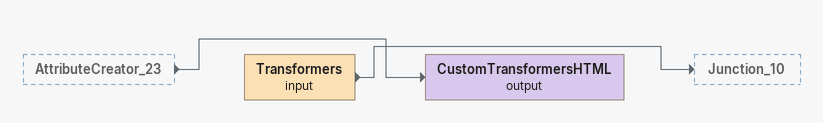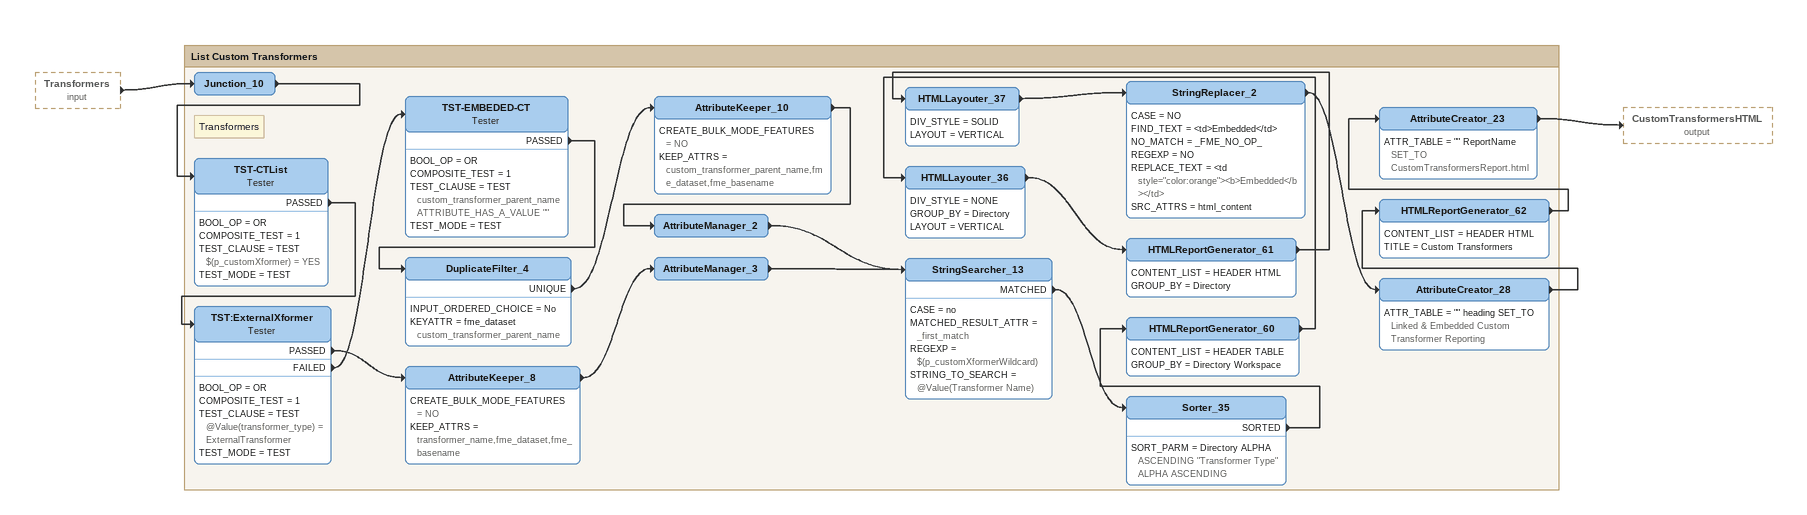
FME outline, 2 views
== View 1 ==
AttributeCreator_23 [outside]
    -> CustomTransformersHTML (output)
Transformers (input)
    -> Junction_10
CustomTransformersHTML (output)

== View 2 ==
Transformers (input) [outside]
    -> Junction_10

Bookmark: List Custom Transformers
Note: Transformers
Junction_10
    -> TST-CTList
TST-CTList: Tester
    BOOL_OP = OR
    COMPOSITE_TEST = 1
    TEST_CLAUSE = TEST $(p_customXformer) = YES
    TEST_MODE = TEST
    PASSED -> TST:ExternalXformer
TST:ExternalXformer: Tester
    BOOL_OP = OR
    COMPOSITE_TEST = 1
    TEST_CLAUSE = TEST @Value(transformer_type) = ExternalTransformer
    TEST_MODE = TEST
    PASSED -> AttributeKeeper_8
    FAILED -> TST-EMBEDED-CT
TST-EMBEDED-CT: Tester
    BOOL_OP = OR
    COMPOSITE_TEST = 1
    TEST_CLAUSE = TEST custom_transformer_parent_name ATTRIBUTE_HAS_A_VALUE ""
    TEST_MODE = TEST
    PASSED -> DuplicateFilter_4
DuplicateFilter_4
    INPUT_ORDERED_CHOICE = No
    KEYATTR = fme_dataset custom_transformer_parent_name
    UNIQUE -> AttributeKeeper_10
AttributeKeeper_10
    CREATE_BULK_MODE_FEATURES = NO
    KEEP_ATTRS = custom_transformer_parent_name,fme_dataset,fme_basename
    -> AttributeManager_2
AttributeManager_2
    -> StringSearcher_13
AttributeKeeper_8
    CREATE_BULK_MODE_FEATURES = NO
    KEEP_ATTRS = transformer_name,fme_dataset,fme_basename
    -> AttributeManager_3
AttributeManager_3
    -> StringSearcher_13
StringSearcher_13
    CASE = no
    MATCHED_RESULT_ATTR = _first_match
    REGEXP = $(p_customXformerWildcard)
    STRING_TO_SEARCH = @Value(Transformer Name)
    MATCHED -> Sorter_35
Sorter_35
    SORT_PARM = Directory ALPHA ASCENDING "Transformer Type" ALPHA ASCENDING
    SORTED -> HTMLReportGenerator_60
HTMLReportGenerator_60
    CONTENT_LIST = HEADER TABLE
    GROUP_BY = Directory Workspace
    -> HTMLLayouter_36
HTMLLayouter_36
    DIV_STYLE = NONE
    GROUP_BY = Directory
    LAYOUT = VERTICAL
    -> HTMLReportGenerator_61
HTMLReportGenerator_61
    CONTENT_LIST = HEADER HTML
    GROUP_BY = Directory
    -> HTMLLayouter_37
HTMLLayouter_37
    DIV_STYLE = SOLID
    LAYOUT = VERTICAL
    -> StringReplacer_2
StringReplacer_2
    CASE = NO
    FIND_TEXT = <td>Embedded</td>
    NO_MATCH = _FME_NO_OP_
    REGEXP = NO
    REPLACE_TEXT = <td style="color:orange"><b>Embedded</b></td>
    SRC_ATTRS = html_content
    -> AttributeCreator_28
AttributeCreator_28
    ATTR_TABLE = "" heading SET_TO Linked & Embedded Custom Transformer Reporting
    -> HTMLReportGenerator_62
HTMLReportGenerator_62
    CONTENT_LIST = HEADER HTML
    TITLE = Custom Transformers
    -> AttributeCreator_23
AttributeCreator_23
    ATTR_TABLE = "" ReportName SET_TO CustomTransformersReport.html
    -> CustomTransformersHTML (output)
